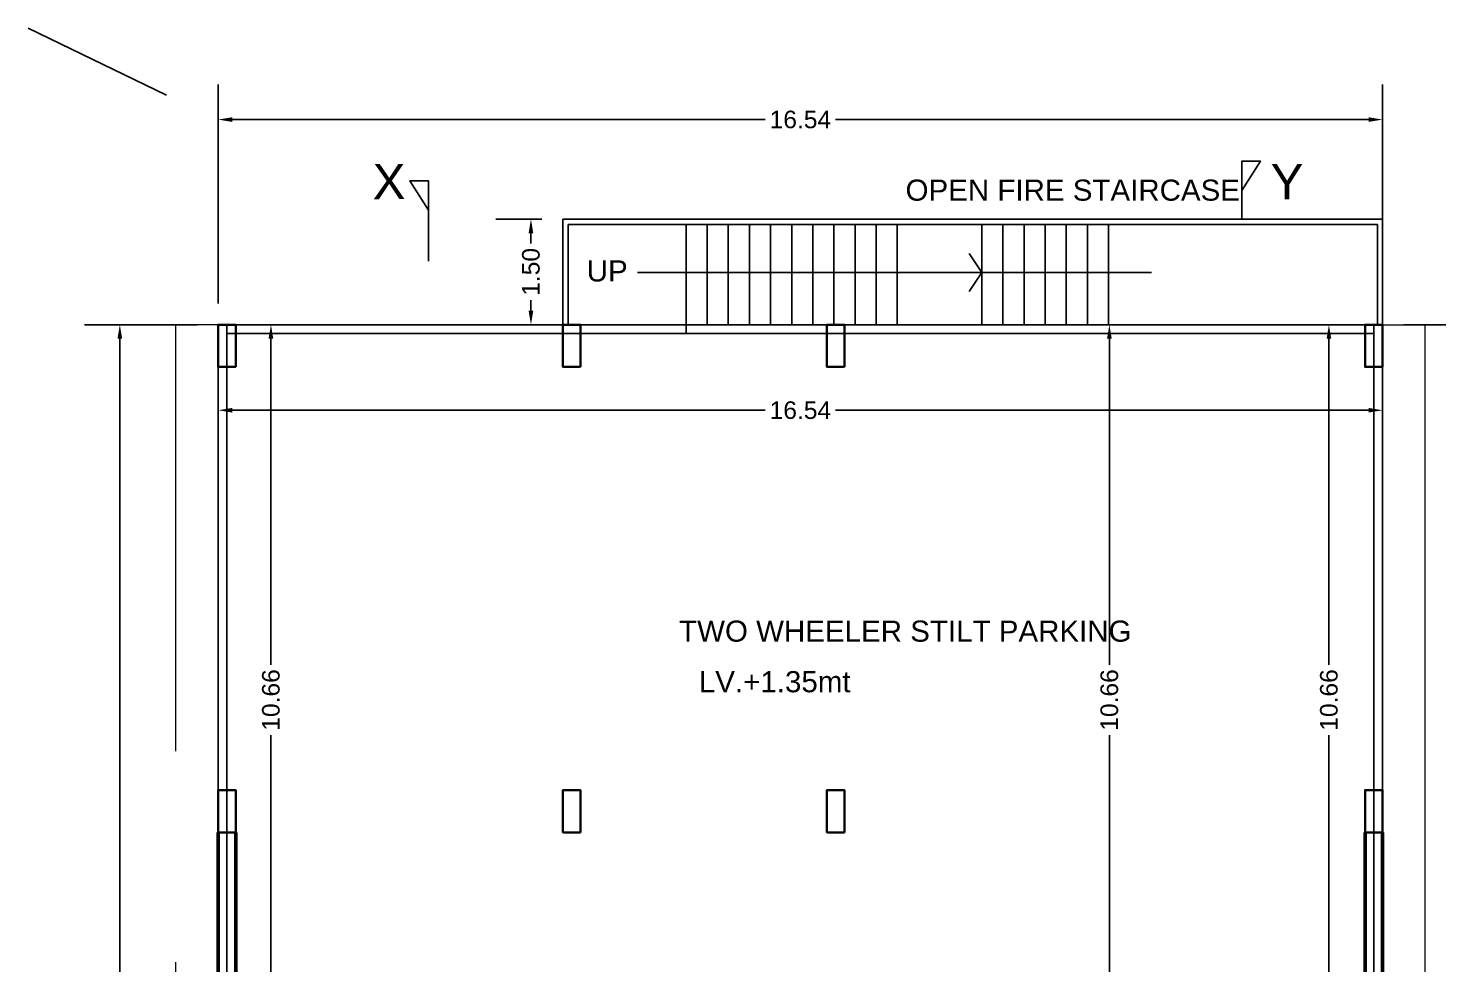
# Model space of a CAD drawing. Header units: metres. Extents: x 1218 to 1385, y 326 to 504.
# Drawn here: x 1248.73 to 1268.76, y 458.39 to 471.7 of the extents above; entities that cross this region are included whole.
import ezdxf

# ---------------------------------------------------------------- set-up
doc = ezdxf.new("R2010")
doc.units = ezdxf.units.M
doc.header["$MEASUREMENT"] = 0
for name, pattern in [('ACAD_ISO02W100', [15, 12, -3]), ('CONTINULUS', [0]), ('DASHED', [0])]:
    doc.linetypes.add(name, pattern=pattern)
for name, color, linetype, lineweight in [('BLK_1_FLR_0_BLT_UP_AREA', 41, 'DASHED', 9), ('TEXX', 4, 'Continuous', 35), ('wall', 92, 'Continuous', 50), ('win', 40, 'Continuous', 20)]:
    doc.layers.add(name, color=color, linetype=linetype, lineweight=lineweight)
for name, color, linetype, plot in [('BLK_1_FLR_0_REGULAR_ROOM_1', 7, 'Continuous', False), ('SPECIAL_PARKING', 7, 'Continuous', False), ('TWO_WHEELER_PARKING', 7, 'Continuous', False)]:
    doc.layers.add(name, color=color, linetype=linetype, plot=plot)
doc.layers.add('Legend', color=7, linetype='Continuous')
doc.layers.add('Text', color=7, linetype='Continuous')
doc.styles.add('PreDCRFont', font='arial.ttf', dxfattribs={"height": 0.25})
doc.styles.add('style2', font='arial.ttf', dxfattribs={"height": 0.25})
doc.dimstyles.new('Copy of Standard2', dxfattribs={"dimtxt": 0.25, "dimasz": 0.2, "dimexe": 0.5, "dimexo": 0.3, "dimgap": 0.09, "dimtad": 0, "dimtoh": 1, "dimzin": 0, "dimdsep": 46, "dimtxsty": 'PreDCRFont', "dimcen": 0.025, "dimdle": 0.1, "dimadec": 0, "dimazin": 0, "dimtfac": 1, "dimtofl": 0, "dimtmove": 2, "dimatfit": 3, "dimfxl": 0.18, "dimtolj": 1, "dimtzin": 0, "dimarcsym": 0})

# ---------------------------------------------------------------- blocks, each defined once
blk = doc.blocks.new('*D26')
at = {"layer": 'Defpoints', "color": 0, "linetype": 'Continuous', "transparency": 16777216}
for p in [(1256.324, 468.987), (1255.87, 467.487), (1256.324, 467.487)]:
    blk.add_point(p, dxfattribs=at)
at = {"layer": 'Text', "color": 0, "linetype": 'Continuous', "lineweight": -2, "transparency": 16777216}
for p, q in [((1256.024, 468.987), (1255.37, 468.987)), ((1255.87, 468.787), (1255.87, 468.639)), ((1255.87, 467.687), (1255.87, 467.834)), ((1256.024, 467.487), (1255.37, 467.487))]:
    blk.add_line(p, q, dxfattribs=at)
at = {"layer": 'Text', "color": 0, "linetype": 'Continuous', "transparency": 16777216}
for points in [[(1255.836, 468.787), (1255.903, 468.787), (1255.87, 468.987)], [(1255.836, 467.687), (1255.903, 467.687), (1255.87, 467.487)]]:
    blk.add_solid(points, dxfattribs=at)
at = {"layer": 'Text', "color": 0, "linetype": 'Continuous', "transparency": 16777216, "insert": (1255.87, 468.237), "char_height": 0.25, "attachment_point": 5, "rotation": 90, "style": 'PreDCRFont'}
blk.add_mtext('\\A1;1.50', dxfattribs=at)
blk = doc.blocks.new('*D27')
at = {"layer": 'Defpoints', "color": 0, "linetype": 'Continuous', "transparency": 16777216}
for p in [(1251.427, 466.887), (1267.967, 466.887), (1267.967, 466.271)]:
    blk.add_point(p, dxfattribs=at)
at = {"layer": 'Text', "color": 0, "linetype": 'Continuous', "lineweight": -2, "transparency": 16777216}
for p, q in [((1251.427, 466.587), (1251.427, 465.771)), ((1267.967, 466.587), (1267.967, 465.771)), ((1251.627, 466.271), (1259.197, 466.271)), ((1267.767, 466.271), (1260.197, 466.271))]:
    blk.add_line(p, q, dxfattribs=at)
at = {"layer": 'Text', "color": 0, "linetype": 'Continuous', "transparency": 16777216}
for points in [[(1251.627, 466.304), (1251.627, 466.238), (1251.427, 466.271)], [(1267.767, 466.304), (1267.767, 466.238), (1267.967, 466.271)]]:
    blk.add_solid(points, dxfattribs=at)
at = {"layer": 'Text', "color": 0, "linetype": 'Continuous', "transparency": 16777216, "insert": (1259.697, 466.271), "char_height": 0.25, "attachment_point": 5, "style": 'PreDCRFont'}
blk.add_mtext('\\A1;16.54', dxfattribs=at)
blk = doc.blocks.new('*D28')
at = {"layer": 'Defpoints', "color": 0, "linetype": 'Continuous', "transparency": 16777216}
for p in [(1267.717, 467.487), (1267.204, 456.824), (1267.717, 456.824)]:
    blk.add_point(p, dxfattribs=at)
at = {"layer": 'Text', "color": 0, "linetype": 'Continuous', "lineweight": -2, "transparency": 16777216}
for p, q in [((1267.417, 467.487), (1266.704, 467.487)), ((1267.204, 467.287), (1267.204, 462.655)), ((1267.204, 457.024), (1267.204, 461.655)), ((1267.417, 456.824), (1266.704, 456.824))]:
    blk.add_line(p, q, dxfattribs=at)
at = {"layer": 'Text', "color": 0, "linetype": 'Continuous', "transparency": 16777216}
for points in [[(1267.171, 467.287), (1267.237, 467.287), (1267.204, 467.487)], [(1267.171, 457.024), (1267.237, 457.024), (1267.204, 456.824)]]:
    blk.add_solid(points, dxfattribs=at)
at = {"layer": 'Text', "color": 0, "linetype": 'Continuous', "transparency": 16777216, "insert": (1267.204, 462.155), "char_height": 0.25, "attachment_point": 5, "rotation": 90, "style": 'PreDCRFont'}
blk.add_mtext('\\A1;10.66', dxfattribs=at)
blk = doc.blocks.new('*D30')
at = {"layer": 'Defpoints', "color": 0, "linetype": 'Continuous', "transparency": 16777216}
for p in [(1267.967, 467.487), (1269.303, 467.487), (1267.967, 446.554)]:
    blk.add_point(p, dxfattribs=at)
at = {"layer": 'Text', "color": 0, "linetype": 'Continuous', "lineweight": -2, "transparency": 16777216}
for p, q in [((1268.267, 467.487), (1269.803, 467.487)), ((1269.303, 467.287), (1269.303, 457.534)), ((1269.303, 446.754), (1269.303, 456.506)), ((1268.267, 446.554), (1269.803, 446.554))]:
    blk.add_line(p, q, dxfattribs=at)
at = {"layer": 'Text', "color": 0, "linetype": 'Continuous', "transparency": 16777216}
for points in [[(1269.269, 467.287), (1269.336, 467.287), (1269.303, 467.487)], [(1269.269, 446.754), (1269.336, 446.754), (1269.303, 446.554)]]:
    blk.add_solid(points, dxfattribs=at)
at = {"layer": 'Text', "color": 0, "linetype": 'Continuous', "transparency": 16777216, "insert": (1269.303, 457.02), "char_height": 0.25, "attachment_point": 5, "rotation": 90, "style": 'PreDCRFont'}
blk.add_mtext('\\A1;20.93', dxfattribs=at)
blk = doc.blocks.new('*D32')
at = {"layer": 'Defpoints', "color": 0, "linetype": 'Continuous', "transparency": 16777216}
for p in [(1252.177, 467.487), (1252.177, 467.487), (1251.677, 456.824)]:
    blk.add_point(p, dxfattribs=at)
at = {"layer": 'Text', "color": 0, "linetype": 'Continuous', "lineweight": -2, "transparency": 16777216}
for p, q in [((1251.877, 467.487), (1251.677, 467.487)), ((1252.177, 467.287), (1252.177, 462.655)), ((1252.177, 457.024), (1252.177, 461.655)), ((1251.977, 456.824), (1252.677, 456.824))]:
    blk.add_line(p, q, dxfattribs=at)
at = {"layer": 'Text', "color": 0, "linetype": 'Continuous', "transparency": 16777216}
for points in [[(1252.143, 467.287), (1252.21, 467.287), (1252.177, 467.487)], [(1252.143, 457.024), (1252.21, 457.024), (1252.177, 456.824)]]:
    blk.add_solid(points, dxfattribs=at)
at = {"layer": 'Text', "color": 0, "linetype": 'Continuous', "transparency": 16777216, "insert": (1252.177, 462.155), "char_height": 0.25, "attachment_point": 5, "rotation": 90, "style": 'PreDCRFont'}
blk.add_mtext('\\A1;10.66', dxfattribs=at)
blk = doc.blocks.new('*D84')
at = {"layer": 'Defpoints', "color": 0, "linetype": 'Continuous', "transparency": 16777216}
for p in [(1267.967, 470.401), (1251.427, 467.487), (1267.967, 467.487)]:
    blk.add_point(p, dxfattribs=at)
at = {"layer": 'Text', "color": 0, "linetype": 'Continuous', "lineweight": -2, "transparency": 16777216}
for p, q in [((1251.427, 467.787), (1251.427, 470.901)), ((1267.967, 467.787), (1267.967, 470.901)), ((1251.627, 470.401), (1259.197, 470.401)), ((1267.767, 470.401), (1260.197, 470.401))]:
    blk.add_line(p, q, dxfattribs=at)
at = {"layer": 'Text', "color": 0, "linetype": 'Continuous', "transparency": 16777216}
for points in [[(1251.627, 470.434), (1251.627, 470.368), (1251.427, 470.401)], [(1267.767, 470.434), (1267.767, 470.368), (1267.967, 470.401)]]:
    blk.add_solid(points, dxfattribs=at)
at = {"layer": 'Text', "color": 0, "linetype": 'Continuous', "transparency": 16777216, "insert": (1259.697, 470.401), "char_height": 0.25, "attachment_point": 5, "style": 'PreDCRFont'}
blk.add_mtext('\\A1;16.54', dxfattribs=at)
blk = doc.blocks.new('*D85')
at = {"layer": 'Defpoints', "color": 0, "linetype": 'Continuous', "transparency": 16777216}
for p in [(1251.427, 467.487), (1250.031, 446.554), (1251.427, 446.554)]:
    blk.add_point(p, dxfattribs=at)
at = {"layer": 'Text', "color": 0, "linetype": 'Continuous', "lineweight": -2, "transparency": 16777216}
for p, q in [((1251.127, 467.487), (1249.531, 467.487)), ((1250.031, 467.287), (1250.031, 457.534)), ((1250.031, 446.754), (1250.031, 456.506)), ((1251.127, 446.554), (1249.531, 446.554))]:
    blk.add_line(p, q, dxfattribs=at)
at = {"layer": 'Text', "color": 0, "linetype": 'Continuous', "transparency": 16777216}
for points in [[(1249.997, 467.287), (1250.064, 467.287), (1250.031, 467.487)], [(1249.997, 446.754), (1250.064, 446.754), (1250.031, 446.554)]]:
    blk.add_solid(points, dxfattribs=at)
at = {"layer": 'Text', "color": 0, "linetype": 'Continuous', "transparency": 16777216, "insert": (1250.031, 457.02), "char_height": 0.25, "attachment_point": 5, "rotation": 90, "style": 'PreDCRFont'}
blk.add_mtext('\\A1;20.93', dxfattribs=at)
blk = doc.blocks.new('*D130')
at = {"layer": 'Defpoints', "color": 0, "linetype": 'Continuous', "transparency": 16777216}
for p in [(1264.598, 467.487), (1264.086, 456.824), (1264.598, 456.824)]:
    blk.add_point(p, dxfattribs=at)
at = {"layer": 'Text', "color": 0, "linetype": 'Continuous', "lineweight": -2, "transparency": 16777216}
for p, q in [((1264.298, 467.487), (1263.586, 467.487)), ((1264.086, 467.287), (1264.086, 462.655)), ((1264.086, 457.024), (1264.086, 461.655)), ((1264.298, 456.824), (1263.586, 456.824))]:
    blk.add_line(p, q, dxfattribs=at)
at = {"layer": 'Text', "color": 0, "linetype": 'Continuous', "transparency": 16777216}
for points in [[(1264.052, 467.287), (1264.119, 467.287), (1264.086, 467.487)], [(1264.052, 457.024), (1264.119, 457.024), (1264.086, 456.824)]]:
    blk.add_solid(points, dxfattribs=at)
at = {"layer": 'Text', "color": 0, "linetype": 'Continuous', "transparency": 16777216, "insert": (1264.086, 462.155), "char_height": 0.25, "attachment_point": 5, "rotation": 90, "style": 'PreDCRFont'}
blk.add_mtext('\\A1;10.66', dxfattribs=at)

msp = doc.modelspace()

# ---------------------------------------------------------------- linework, layer by layer
at = {"layer": 'BLK_1_FLR_0_BLT_UP_AREA', "color": 41, "linetype": 'CONTINULUS', "ltscale": 0.05}
msp.add_lwpolyline([(1267.9669, 467.4869), (1266.7041, 467.4869), (1257.2335, 467.4869), (1256.3235, 467.4869), (1251.4271, 467.4869), (1251.4271, 446.5539), (1256.3235, 446.5539), (1256.8596, 446.5539), (1259.569, 446.5539), (1260.3235, 446.5539), (1267.9669, 446.5539)], close=True, dxfattribs=at)
at = {"layer": 'BLK_1_FLR_0_REGULAR_ROOM_1', "color": 38, "linetype": 'Continuous'}
msp.add_lwpolyline([(1251.4271, 467.4869), (1251.4271, 457.0698), (1255.2771, 457.0698), (1255.2771, 446.8039), (1255.2771, 446.8039), (1256.3235, 446.8039), (1256.3235, 454.0928), (1258.0235, 454.0928), (1258.0235, 456.1324), (1260.3235, 456.1324), (1260.3235, 446.5539), (1264.0985, 446.5539), (1264.0985, 457.0739), (1267.9669, 457.0739), (1267.9669, 467.4869), (1251.4271, 467.4869)], close=True, dxfattribs=at)
at = {"layer": 'SPECIAL_PARKING', "color": 3, "linetype": 'Continuous'}
msp.add_lwpolyline([(1251.5521, 467.3619), (1251.5521, 457.0698), (1255.2771, 457.0698), (1255.2771, 446.8039), (1255.2771, 446.8039), (1256.3235, 446.8039), (1256.3235, 454.0928), (1258.0235, 454.0928), (1258.0235, 456.1324), (1260.3235, 456.1324), (1260.3235, 446.8039), (1264.0985, 446.8039), (1264.0985, 457.0739), (1267.8419, 457.0739), (1267.8419, 467.3619), (1251.5521, 467.3619)], close=True, dxfattribs=at)
at = {"layer": 'Text', "linetype": 'Continuous'}
for p, q in [((1256.3235, 468.9869), (1267.9669, 468.9869)), ((1256.3235, 467.4869), (1256.3235, 468.9869)), ((1256.3985, 468.9119), (1267.8919, 468.9119)), ((1256.3985, 467.4869), (1256.3985, 468.9119)), ((1258.0735, 467.4869), (1258.0735, 468.9119)), ((1258.3735, 467.4869), (1258.3735, 468.9119)), ((1258.6735, 467.4869), (1258.6735, 468.9119)), ((1258.9735, 467.4869), (1258.9735, 468.9119)), ((1259.2735, 467.4869), (1259.2735, 468.9119)), ((1259.5735, 467.4869), (1259.5735, 468.9119)), ((1259.8735, 467.4869), (1259.8735, 468.9119)), ((1260.1735, 467.4869), (1260.1735, 468.9119)), ((1260.4735, 467.4869), (1260.4735, 468.9119)), ((1260.7735, 467.4869), (1260.7735, 468.9119)), ((1261.0735, 467.4869), (1261.0735, 468.9119)), ((1262.2735, 467.4869), (1262.2735, 468.9119)), ((1262.5735, 467.4869), (1262.5735, 468.9119)), ((1262.8735, 467.4869), (1262.8735, 468.9119)), ((1263.1735, 467.4869), (1263.1735, 468.9119)), ((1263.4735, 467.4869), (1263.4735, 468.9119)), ((1263.7735, 467.4869), (1263.7735, 468.9119)), ((1264.0735, 467.4869), (1264.0735, 468.9119)), ((1267.8919, 467.4869), (1267.8919, 468.9119)), ((1267.9669, 467.4869), (1267.9669, 468.9869)), ((1251.6771, 467.4869), (1256.3235, 467.4869)), ((1258.0735, 467.4869), (1260.0735, 467.4869)), ((1258.0735, 467.4869), (1258.0735, 467.3619)), ((1260.3235, 467.4869), (1267.7169, 467.4869)), ((1251.6771, 467.3619), (1256.3235, 467.3619)), ((1258.0735, 467.3619), (1260.0735, 467.3619)), ((1260.3235, 467.3619), (1267.7169, 467.3619)), ((1251.4271, 460.8739), (1251.4271, 466.8869)), ((1251.5521, 460.8739), (1251.5521, 466.8869)), ((1267.8419, 466.8869), (1267.8419, 460.8739)), ((1267.9669, 466.8869), (1267.9669, 460.8739))]:
    msp.add_line(p, q, dxfattribs=at)
at = {"layer": 'Text'}
for points in [[(1248.7293, 471.6993), (1250.6927, 470.7486)], [(1265.9678, 469.3921), (1266.2305, 469.8114), (1265.9678, 469.8114), (1265.9678, 468.9869)], [(1254.4131, 469.1132), (1254.1503, 469.5325), (1254.4131, 469.5325), (1254.4131, 468.708)]]:
    msp.add_lwpolyline(points, dxfattribs=at)
at = {"layer": 'Text', "linetype": 'Continuous'}
for points in [[(1254.4131, 469.5325), (1254.4131, 468.388)], [(1262.2735, 468.2278), (1262.0949, 468.4977)], [(1257.3832, 468.2278), (1264.6834, 468.2278)], [(1262.2735, 468.2278), (1262.0949, 467.9578)]]:
    msp.add_lwpolyline(points, dxfattribs=at)
at = {"layer": 'TEXX', "linetype": 'Continuous'}
for points in [[(1251.6771, 466.8869), (1251.6771, 467.4869), (1251.4271, 467.4869), (1251.4271, 466.8869)], [(1256.5735, 466.8869), (1256.5735, 467.4869), (1256.3235, 467.4869), (1256.3235, 466.8869)], [(1260.3235, 466.8869), (1260.3235, 467.4869), (1260.0735, 467.4869), (1260.0735, 466.8869)], [(1267.9669, 466.8869), (1267.9669, 467.4869), (1267.7169, 467.4869), (1267.7169, 466.8869)], [(1251.6771, 460.2739), (1251.6771, 460.8739), (1251.4271, 460.8739), (1251.4271, 460.2739)], [(1256.5735, 460.2739), (1256.5735, 460.8739), (1256.3235, 460.8739), (1256.3235, 460.2739)], [(1260.3235, 460.2739), (1260.3235, 460.8739), (1260.0735, 460.8739), (1260.0735, 460.2739)], [(1267.7169, 460.2739), (1267.7169, 460.8739), (1267.9669, 460.8739), (1267.9669, 460.2739)]]:
    msp.add_lwpolyline(points, close=True, dxfattribs=at)
at = {"layer": 'TWO_WHEELER_PARKING', "color": 1, "linetype": 'Continuous'}
msp.add_lwpolyline([(1251.5521, 467.4869), (1267.8419, 467.4869), (1267.8419, 457.0739), (1264.1735, 457.0739), (1264.1735, 446.5539), (1262.2985, 446.5539), (1262.2985, 448.5289), (1260.3235, 448.5289), (1260.3235, 456.1324), (1256.3235, 456.1324), (1256.3235, 446.8039), (1255.2771, 446.8039), (1255.2771, 457.0759), (1251.5521, 457.0718), (1251.5521, 467.4869)], close=True, dxfattribs=at)
at = {"layer": 'wall', "linetype": 'Continuous'}
for p, q in [((1251.4271, 460.2739), (1251.4271, 454.0824)), ((1251.6771, 454.0824), (1251.6771, 460.2739)), ((1267.7169, 460.2739), (1267.7169, 454.0824)), ((1267.9669, 454.0824), (1267.9669, 460.2739))]:
    msp.add_line(p, q, dxfattribs=at)
at = {"layer": 'win', "linetype": 'ACAD_ISO02W100'}
for p, q in [((1250.8271, 446.4289), (1250.8271, 467.4869)), ((1251.4271, 467.4869), (1250.8271, 467.4869)), ((1267.9669, 467.4869), (1268.5669, 467.4869)), ((1268.5669, 467.4869), (1268.5669, 445.8039))]:
    msp.add_line(p, q, dxfattribs=at)

# ---------------------------------------------------------------- texts
at = {"layer": 'Legend', "linetype": 'Continuous', "style": 'style2'}
for s, p in [('TWO WHEELER STILT PARKING', (1257.9745, 462.9831)), ('LV.+1.35mt', (1258.255, 462.2645))]:
    msp.add_text(s, height=0.3, dxfattribs=at).set_placement(p)
at = {"layer": 'Text', "linetype": 'Continuous', "style": 'style2'}
for s, p in [('OPEN FIRE STAIRCASE', (1261.1907, 469.2485)), ('UP', (1256.6622, 468.1007))]:
    msp.add_text(s, height=0.3, dxfattribs=at).set_placement(p)
at = {"layer": 'wall', "style": 'PreDCRFont'}
for s, p in [('X', (1253.623, 469.2693)), ('Y', (1266.3776, 469.2693))]:
    msp.add_text(s, height=0.5, rotation=0.15, dxfattribs=at).set_placement(p)

# ---------------------------------------------------------------- dimensions: what is measured, and where the dimension line sits
at = {"layer": 'Text', "linetype": 'Continuous'}
for base, p1, p2, picture, middle in [((1267.9669, 470.4009), (1251.4271, 467.4869), (1267.9669, 467.4869), '*D84', (1259.697, 470.4009)), ((1267.9669, 466.2711), (1251.4271, 466.8869), (1267.9669, 466.8869), '*D27', (1259.697, 466.2711))]:
    dim = msp.add_linear_dim(base=base, p1=p1, p2=p2, dimstyle='Copy of Standard2', override={"dimpost": '\\X'}, dxfattribs=at)
    dim.commit()
    dim.dimension.update_dxf_attribs({"geometry": picture, "text_midpoint": middle})
for base, p1, p2, picture, middle in [((1255.8698, 467.4869), (1256.3235, 468.9869), (1256.3235, 467.4869), '*D26', (1255.8698, 468.2369)), ((1250.0308, 446.5539), (1251.4271, 467.4869), (1251.4271, 446.5539), '*D85', (1250.0308, 457.0204)), ((1252.1766, 467.4869), (1251.6771, 456.8239), (1252.1766, 467.4869), '*D32', (1252.1766, 462.1554)), ((1264.0856, 456.8239), (1264.5984, 467.4869), (1264.5984, 456.8239), '*D130', (1264.0856, 462.1554)), ((1267.2041, 456.8239), (1267.7169, 467.4869), (1267.7169, 456.8239), '*D28', (1267.2041, 462.1554)), ((1269.3027, 467.4869), (1267.9669, 446.5539), (1267.9669, 467.4869), '*D30', (1269.3027, 457.0204))]:
    dim = msp.add_linear_dim(base=base, p1=p1, p2=p2, angle=90, dimstyle='Copy of Standard2', override={"dimpost": '\\X'}, dxfattribs=at)
    dim.commit()
    dim.dimension.update_dxf_attribs({"geometry": picture, "text_midpoint": middle})

doc.saveas('drawing.dxf')
